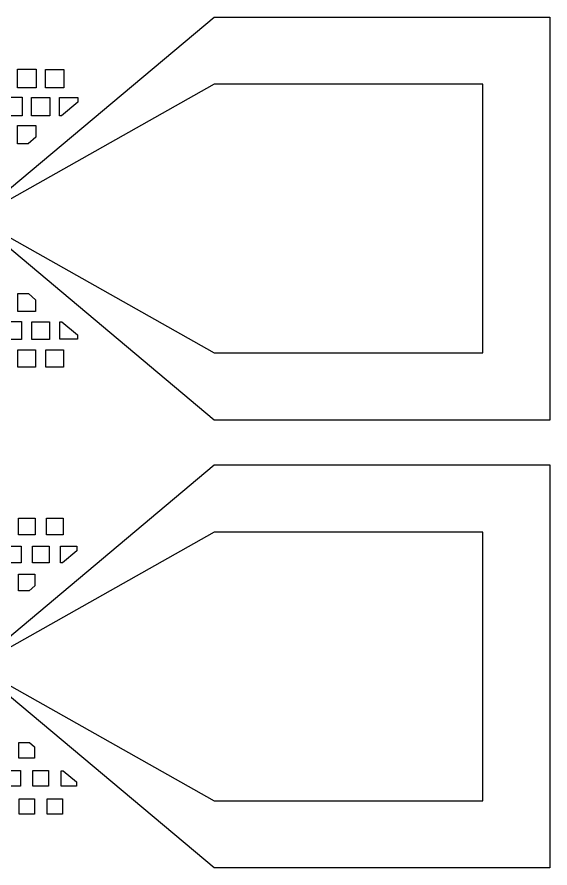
# Model space of a CAD drawing. Header units: metres. Extents: x -7 to 1980, y 20 to 2007.
# Drawn here: x 1504 to 1980, y 20 to 780 of the extents above; entities that cross this region are included whole.
import ezdxf

# ---------------------------------------------------------------- set-up
doc = ezdxf.new("R2010")
doc.units = ezdxf.units.M

msp = doc.modelspace()

# ---------------------------------------------------------------- linework, layer by layer
for points in [[(1480, 612.5), (1680, 780), (1980, 780), (1980, 420), (1680, 420), (1480, 587.5), (1480, 592.5), (1680, 480), (1920, 480), (1920, 720), (1680, 720), (1480, 607.5), (1480, 612.5), (1480, 612.5)], [(1504.2, 716.7), (1504.2, 733.3), (1520.8, 733.3), (1520.8, 716.7), (1504.2, 716.7), (1504.2, 716.7)], [(1529.27, 716.77), (1529.27, 733.23), (1545.73, 733.23), (1545.73, 716.77), (1529.27, 716.77), (1529.27, 716.77)], [(1491.71, 691.71), (1491.71, 708.29), (1508.29, 708.29), (1508.29, 691.71), (1491.71, 691.71), (1491.71, 691.71)], [(1516.77, 691.77), (1516.77, 708.23), (1533.23, 708.23), (1533.23, 691.77), (1516.77, 691.77), (1516.77, 691.77)], [(1541.84, 691.84), (1541.84, 708.16), (1558.16, 708.16), (1558.16, 704.05), (1543.58, 691.84), (1541.84, 691.84), (1541.84, 691.84)], [(1504.28, 666.78), (1504.28, 683.22), (1520.72, 683.22), (1520.72, 672.69), (1513.66, 666.78), (1504.28, 666.78), (1504.28, 666.78)], [(1504.55, 517.05), (1504.55, 532.95), (1513.99, 532.95), (1520.45, 527.54), (1520.45, 517.05), (1504.55, 517.05), (1504.55, 517.05)], [(1492.08, 492.08), (1492.08, 507.92), (1507.92, 507.92), (1507.92, 492.08), (1492.08, 492.08), (1492.08, 492.08)], [(1517.13, 492.13), (1517.13, 507.87), (1532.87, 507.87), (1532.87, 492.13), (1517.13, 492.13), (1517.13, 492.13)], [(1542.19, 492.19), (1542.19, 507.81), (1544, 507.81), (1557.81, 496.24), (1557.81, 492.19), (1542.19, 492.19), (1542.19, 492.19)], [(1504.66, 467.16), (1504.66, 482.84), (1520.34, 482.84), (1520.34, 467.16), (1504.66, 467.16), (1504.66, 467.16)], [(1529.71, 467.21), (1529.71, 482.79), (1545.29, 482.79), (1545.29, 467.21), (1529.71, 467.21), (1529.71, 467.21)], [(1480, 212.5), (1680, 380), (1980, 380), (1980, 20), (1680, 20), (1480, 187.5), (1480, 192.5), (1680, 80), (1920, 80), (1920, 320), (1680, 320), (1480, 207.5), (1480, 212.5), (1480, 212.5)], [(1505, 317.5), (1505, 332.5), (1520, 332.5), (1520, 317.5), (1505, 317.5), (1505, 317.5)], [(1530.05, 317.55), (1530.05, 332.45), (1544.95, 332.45), (1544.95, 317.55), (1530.05, 317.55), (1530.05, 317.55)], [(1492.54, 292.54), (1492.54, 307.46), (1507.46, 307.46), (1507.46, 292.54), (1492.54, 292.54), (1492.54, 292.54)], [(1517.58, 292.58), (1517.58, 307.42), (1532.42, 307.42), (1532.42, 292.58), (1517.58, 292.58), (1517.58, 292.58)], [(1542.63, 292.63), (1542.63, 307.37), (1557.37, 307.37), (1557.37, 303.39), (1544.53, 292.63), (1542.63, 292.63), (1542.63, 292.63)], [(1505.12, 267.62), (1505.12, 282.38), (1519.88, 282.38), (1519.88, 271.99), (1514.67, 267.62), (1505.12, 267.62), (1505.12, 267.62)], [(1505.5, 118), (1505.5, 132), (1515.12, 132), (1519.5, 128.33), (1519.5, 118), (1505.5, 118), (1505.5, 118)], [(1493.05, 93.05), (1493.05, 106.95), (1506.95, 106.95), (1506.95, 93.05), (1493.05, 93.05), (1493.05, 93.05)], [(1518.08, 93.08), (1518.08, 106.92), (1531.92, 106.92), (1531.92, 93.08), (1518.08, 93.08), (1518.08, 93.08)], [(1543.12, 93.12), (1543.12, 106.88), (1545.12, 106.88), (1556.88, 97.03), (1556.88, 93.12), (1543.12, 93.12), (1543.12, 93.12)], [(1505.63, 68.13), (1505.63, 81.87), (1519.37, 81.87), (1519.37, 68.13), (1505.63, 68.13), (1505.63, 68.13)], [(1530.67, 68.17), (1530.67, 81.83), (1544.33, 81.83), (1544.33, 68.17), (1530.67, 68.17), (1530.67, 68.17)]]:
    msp.add_lwpolyline(points)

doc.saveas('drawing.dxf')
